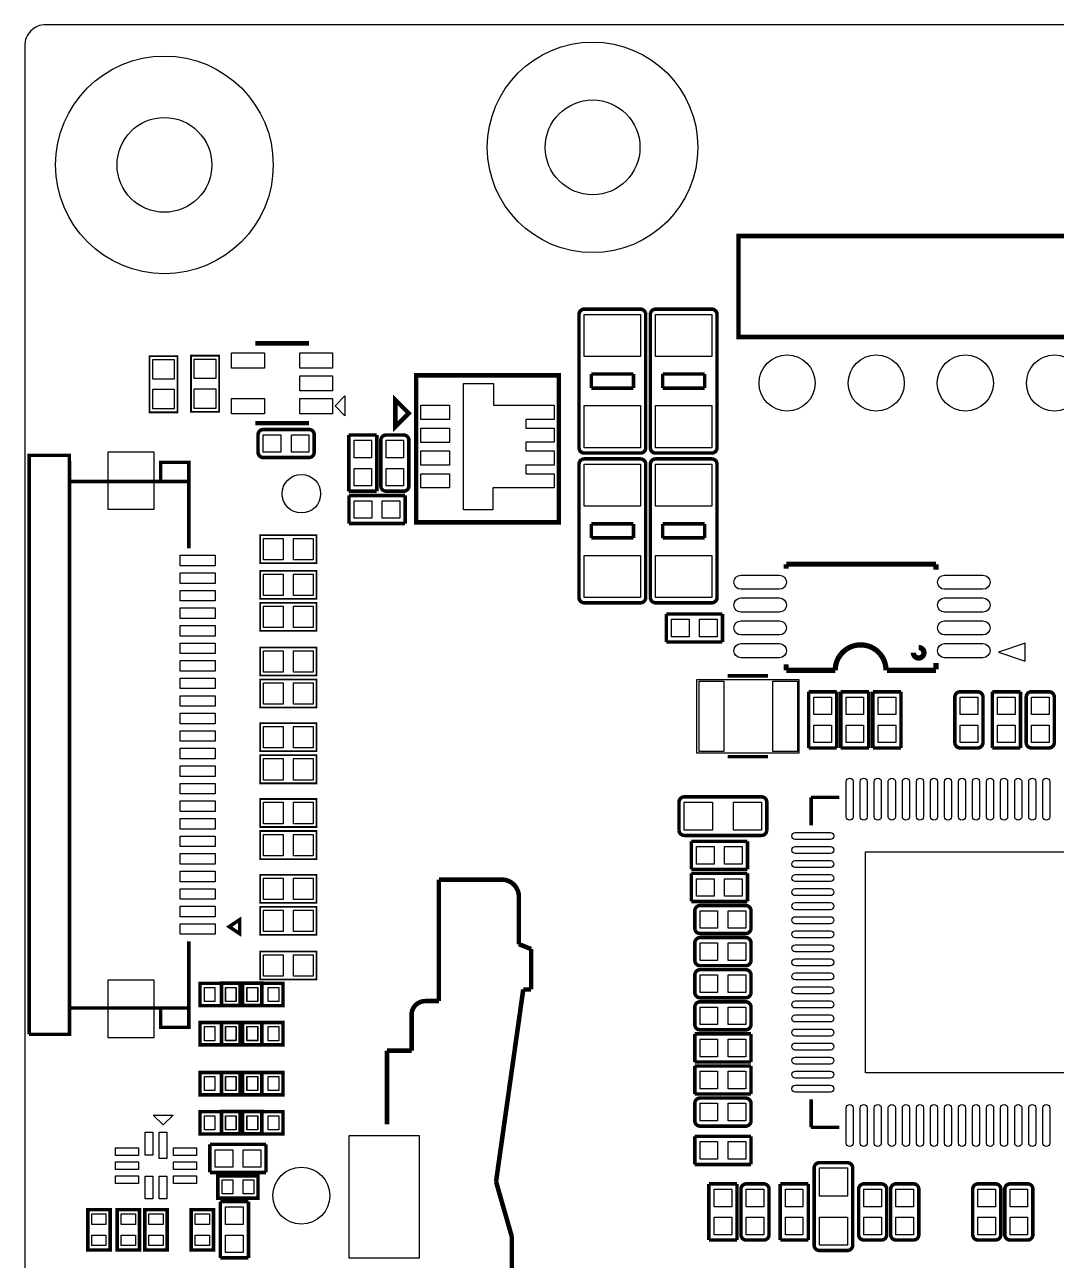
# Model space of a CAD drawing. Extents: x 0 to 100, y -83 to 0.
# Drawn here: x 0.02 to 29.41, y -35.21 to -0.01 of the extents above; entities that cross this region are included whole.
import ezdxf

# ---------------------------------------------------------------- set-up
doc = ezdxf.new("R2010")
doc.units = 0
doc.header["$MEASUREMENT"] = 0
doc.layers.get('0').update_dxf_attribs({"linetype": 'CONTINUOUS'})
for name, color, linetype in [('BG_OUTLINE', 5, 'CONTINUOUS'), ('PG_SILK-TOP', 253, 'CONTINUOUS'), ('PG_SILKSCREEN_TOP', 253, 'CONTINUOUS'), ('PIN_TOP', 92, 'CONTINUOUS')]:
    doc.layers.add(name, color=color, linetype=linetype)

msp = doc.modelspace()

# ---------------------------------------------------------------- linework, layer by layer
at = {"linetype": 'Continuous'}
for centre in [(16.20012, -3.50012), (3.999992, -3.999992)]:
    msp.add_circle(centre, 1.35, dxfattribs=at)
at = {"layer": 'BG_OUTLINE'}
msp.add_lwpolyline([(99.418648, -0.005842), (0.61849, -0.005842, 0.414214), (0.018542, -0.60579), (0.018542, -78.405736, 0.414214), (0.61849, -79.005684), (99.418648, -79.005684, 0.414214), (100.018596, -78.405736), (100.018596, -0.60579, 0.414214)], format="xyb", close=True, dxfattribs=at)
at = {"layer": 'PG_SILK-TOP'}
for points, const_width in [([(51.067462, -8.90524), (20.357338, -8.90524), (20.357338, -6.025388), (51.067462, -6.025388), (51.067462, -8.90524)], 0.130048), ([(6.589522, -9.085326), (8.117586, -9.085326)], 0.127), ([(4.374896, -11.049254), (3.574796, -11.049254), (3.574796, -9.449054), (4.374896, -9.449054), (4.374896, -11.049254)], 0.0508), ([(4.756658, -9.435592), (5.556758, -9.435592), (5.556758, -11.035792), (4.756658, -11.035792), (4.756658, -9.435592)], 0.0508), ([(11.176, -9.9949), (15.24, -9.9949), (15.24, -14.1859), (11.176, -14.1859), (11.176, -9.9949), (11.2014, -9.9949)], 0.127), ([(16.164052, -9.960102), (17.363948, -9.960102)], 0.100076), ([(16.164052, -10.359898), (16.164052, -9.960102)], 0.100076), ([(17.363948, -9.960102), (17.363948, -10.359898)], 0.100076), ([(18.196052, -9.960102), (19.395948, -9.960102)], 0.100076), ([(18.196052, -10.359898), (18.196052, -9.960102)], 0.100076), ([(19.395948, -9.960102), (19.395948, -10.359898)], 0.100076), ([(17.363948, -10.359898), (16.164052, -10.359898)], 0.100076), ([(19.395948, -10.359898), (18.196052, -10.359898)], 0.100076), ([(8.117586, -11.361166), (6.589522, -11.361166)], 0.127), ([(6.6675, -12.187936), (6.6675, -11.688064)], 0.100076), ([(9.25195, -11.6967), (10.05205, -11.6967)], 0.100076), ([(9.25195, -13.2969), (9.25195, -11.6967)], 0.100076), ([(10.05205, -11.6967), (10.05205, -13.2969)], 0.100076), ([(10.316464, -11.6967), (10.816336, -11.6967)], 0.100076), ([(0.143764, -28.77312), (0.143764, -12.27328), (1.291844, -12.27328), (1.293876, -13.023088), (4.69392, -13.023088), (4.69392, -14.923262)], 0.100076), ([(17.5641, -12.210034), (15.9639, -12.210034)], 0.100076), ([(19.5961, -12.210034), (17.9959, -12.210034)], 0.100076), ([(4.69392, -13.023088), (4.69392, -12.473178), (3.89382, -12.473178), (3.89382, -13.023088)], 0.100076), ([(15.9639, -12.377166), (17.5641, -12.377166)], 0.100076), ([(17.9959, -12.377166), (19.5961, -12.377166)], 0.100076), ([(1.293876, -28.023312), (1.293876, -13.023088)], 0.100076), ([(10.05205, -13.2969), (9.25195, -13.2969)], 0.100076), ([(9.2583, -13.41755), (10.8585, -13.41755)], 0.100076), ([(9.2583, -14.21765), (9.2583, -13.41755)], 0.100076), ([(10.8585, -13.41755), (10.8585, -14.21765)], 0.100076), ([(10.8585, -14.21765), (9.2583, -14.21765)], 0.100076), ([(16.164052, -14.227302), (17.363948, -14.227302)], 0.100076), ([(16.164052, -14.627098), (16.164052, -14.227302)], 0.100076), ([(17.363948, -14.227302), (17.363948, -14.627098)], 0.100076), ([(18.196052, -14.227302), (19.395948, -14.227302)], 0.100076), ([(18.196052, -14.627098), (18.196052, -14.227302)], 0.100076), ([(19.395948, -14.227302), (19.395948, -14.627098)], 0.100076), ([(6.730746, -15.347696), (6.730746, -14.547596), (8.330946, -14.547596), (8.330946, -15.347696), (6.730746, -15.347696)], 0.0508), ([(17.363948, -14.627098), (16.164052, -14.627098)], 0.100076), ([(19.395948, -14.627098), (18.196052, -14.627098)], 0.100076), ([(21.717, -15.50416), (21.717, -15.37716)], 0.14986), ([(25.9842, -15.37716), (21.717, -15.37716)], 0.14986), ([(25.9842, -15.53464), (25.9842, -15.37716)], 0.14986), ([(6.730746, -16.363696), (6.730746, -15.563596), (8.330946, -15.563596), (8.330946, -16.363696), (6.730746, -16.363696)], 0.0508), ([(6.730746, -17.278096), (6.730746, -16.477996), (8.330946, -16.477996), (8.330946, -17.278096), (6.730746, -17.278096)], 0.0508), ([(18.3007, -17.59585), (18.3007, -16.79575)], 0.100076), ([(18.3007, -16.79575), (19.9009, -16.79575)], 0.100076), ([(19.9009, -16.79575), (19.9009, -17.59585)], 0.100076), ([(19.9009, -17.59585), (18.3007, -17.59585)], 0.100076), ([(6.730746, -18.548096), (6.730746, -17.747996), (8.330946, -17.747996), (8.330946, -18.548096), (6.730746, -18.548096)], 0.0508), ([(21.717, -18.39976), (21.717, -18.22704)], 0.14986), ([(25.9842, -18.37436), (25.9842, -18.19656)], 0.14986), ([(6.730746, -19.462496), (6.730746, -18.662396), (8.330946, -18.662396), (8.330946, -19.462496), (6.730746, -19.462496)], 0.0508), ([(20.053046, -18.560288), (21.19376, -18.560288)], 0.100076), ([(23.114, -18.39976), (21.717, -18.39976)], 0.14986), ([(25.9842, -18.39976), (24.5872, -18.39976)], 0.14986), ([(22.35835, -19.0119), (23.15845, -19.0119)], 0.100076), ([(22.35835, -20.6121), (22.35835, -19.0119)], 0.100076), ([(23.15845, -19.0119), (23.15845, -20.6121)], 0.100076), ([(23.27275, -19.0119), (24.07285, -19.0119)], 0.100076), ([(23.27275, -20.6121), (23.27275, -19.0119)], 0.100076), ([(24.07285, -19.0119), (24.07285, -20.6121)], 0.100076), ([(24.18715, -19.0119), (24.98725, -19.0119)], 0.100076), ([(24.18715, -20.6121), (24.18715, -19.0119)], 0.100076), ([(24.98725, -19.0119), (24.98725, -20.6121)], 0.100076), ([(27.59075, -19.0119), (28.39085, -19.0119)], 0.100076), ([(27.59075, -20.6121), (27.59075, -19.0119)], 0.100076), ([(28.39085, -19.0119), (28.39085, -20.6121)], 0.100076), ([(28.706064, -19.0119), (29.205936, -19.0119)], 0.100076), ([(6.730746, -20.707096), (6.730746, -19.906996), (8.330946, -19.906996), (8.330946, -20.707096), (6.730746, -20.707096)], 0.0508), ([(23.15845, -20.6121), (22.35835, -20.6121)], 0.100076), ([(24.07285, -20.6121), (23.27275, -20.6121)], 0.100076), ([(24.98725, -20.6121), (24.18715, -20.6121)], 0.100076), ([(27.173936, -20.6121), (26.674064, -20.6121)], 0.100076), ([(28.39085, -20.6121), (27.59075, -20.6121)], 0.100076), ([(6.730746, -21.621496), (6.730746, -20.821396), (8.330946, -20.821396), (8.330946, -21.621496), (6.730746, -21.621496)], 0.0508), ([(20.053046, -20.860512), (21.19376, -20.860512)], 0.100076), ([(6.730746, -22.866096), (6.730746, -22.065996), (8.330946, -22.065996), (8.330946, -22.866096), (6.730746, -22.866096)], 0.0508), ([(18.663666, -22.15515), (18.663666, -22.95525)], 0.100076), ([(6.730746, -23.780496), (6.730746, -22.980396), (8.330946, -22.980396), (8.330946, -23.780496), (6.730746, -23.780496)], 0.0508), ([(19.0119, -23.27275), (20.6121, -23.27275)], 0.100076), ([(19.0119, -24.07285), (19.0119, -23.27275)], 0.100076), ([(20.6121, -23.27275), (20.6121, -24.07285)], 0.100076), ([(6.730746, -25.025096), (6.730746, -24.224996), (8.330946, -24.224996), (8.330946, -25.025096), (6.730746, -25.025096)], 0.0508), ([(20.6121, -24.07285), (19.0119, -24.07285)], 0.100076), ([(19.0119, -24.18715), (20.6121, -24.18715)], 0.100076), ([(19.0119, -24.98725), (19.0119, -24.18715)], 0.100076), ([(20.6121, -24.18715), (20.6121, -24.98725)], 0.100076), ([(11.81989, -24.362664), (11.81989, -27.8257)], 0.130048), ([(13.609828, -24.362664), (11.81989, -24.362664)], 0.130048), ([(14.099794, -26.203656), (14.099794, -24.85263)], 0.130048), ([(20.6121, -24.98725), (19.0119, -24.98725)], 0.100076), ([(6.730746, -25.939496), (6.730746, -25.139396), (8.330946, -25.139396), (8.330946, -25.939496), (6.730746, -25.939496)], 0.0508), ([(20.7137, -25.251664), (20.7137, -25.751536)], 0.100076), ([(4.69392, -26.123138), (4.69392, -28.023312), (1.293876, -28.023312), (1.296924, -28.77312), (0.143764, -28.77312)], 0.100076), ([(6.730746, -27.209496), (6.730746, -26.409396), (8.330946, -26.409396), (8.330946, -27.209496), (6.730746, -27.209496)], 0.0508), ([(14.449806, -26.34361), (14.099794, -26.203656)], 0.130048), ([(14.449806, -27.493722), (14.449806, -26.34361)], 0.130048), ([(20.7137, -26.166064), (20.7137, -26.665936)], 0.100076), ([(20.7137, -27.080464), (20.7137, -27.580336)], 0.100076), ([(5.011928, -27.95524), (6.158992, -27.95524), (6.158992, -27.318208), (5.011928, -27.318208), (5.011928, -27.95524)], 0.100076), ([(6.773672, -27.31516), (5.626608, -27.31516), (5.626608, -27.952192), (6.773672, -27.952192), (6.773672, -27.31516)], 0.100076), ([(6.231128, -27.95524), (7.378192, -27.95524), (7.378192, -27.318208), (6.231128, -27.318208), (6.231128, -27.95524)], 0.100076), ([(13.448792, -32.970724), (14.224762, -27.493722)], 0.130048), ([(14.224762, -27.493722), (14.449806, -27.493722)], 0.130048), ([(11.81989, -27.8257), (11.431778, -27.8257)], 0.130048), ([(4.69392, -28.023312), (4.69392, -28.573222), (3.89382, -28.573222), (3.89382, -28.023312)], 0.100076), ([(11.041888, -28.21559), (11.041888, -29.240734)], 0.130048), ([(20.7137, -27.994864), (20.7137, -28.494736)], 0.100076), ([(5.011928, -29.07284), (6.158992, -29.07284), (6.158992, -28.435808), (5.011928, -28.435808), (5.011928, -29.07284)], 0.100076), ([(6.773672, -28.43276), (5.626608, -28.43276), (5.626608, -29.069792), (6.773672, -29.069792), (6.773672, -28.43276)], 0.100076), ([(6.231128, -29.07284), (7.378192, -29.07284), (7.378192, -28.435808), (6.231128, -28.435808), (6.231128, -29.07284)], 0.100076), ([(19.1135, -28.75915), (20.7137, -28.75915)], 0.100076), ([(19.1135, -29.55925), (19.1135, -28.75915)], 0.100076), ([(20.7137, -28.75915), (20.7137, -29.55925)], 0.100076), ([(10.34288, -29.240734), (10.34288, -31.332678)], 0.130048), ([(11.041888, -29.240734), (10.34288, -29.240734)], 0.130048), ([(20.7137, -29.55925), (19.1135, -29.55925)], 0.100076), ([(5.011928, -30.49524), (6.158992, -30.49524), (6.158992, -29.858208), (5.011928, -29.858208), (5.011928, -30.49524)], 0.100076), ([(6.773672, -29.85516), (5.626608, -29.85516), (5.626608, -30.492192), (6.773672, -30.492192), (6.773672, -29.85516)], 0.100076), ([(6.231128, -30.49524), (7.378192, -30.49524), (7.378192, -29.858208), (6.231128, -29.858208), (6.231128, -30.49524)], 0.100076), ([(19.1135, -29.67355), (20.7137, -29.67355)], 0.100076), ([(19.1135, -30.47365), (19.1135, -29.67355)], 0.100076), ([(20.7137, -29.67355), (20.7137, -30.47365)], 0.100076), ([(20.7137, -30.47365), (19.1135, -30.47365)], 0.100076), ([(5.011928, -31.61284), (6.158992, -31.61284), (6.158992, -30.975808), (5.011928, -30.975808), (5.011928, -31.61284)], 0.100076), ([(6.773672, -30.97276), (5.626608, -30.97276), (5.626608, -31.609792), (6.773672, -31.609792), (6.773672, -30.97276)], 0.100076), ([(6.231128, -31.61284), (7.378192, -31.61284), (7.378192, -30.975808), (6.231128, -30.975808), (6.231128, -31.61284)], 0.100076), ([(19.1135, -31.237936), (19.1135, -30.738064)], 0.100076), ([(19.1135, -31.68015), (20.7137, -31.68015)], 0.100076), ([(19.1135, -32.48025), (19.1135, -31.68015)], 0.100076), ([(20.7137, -31.68015), (20.7137, -32.48025)], 0.100076), ([(5.2959, -32.70885), (5.2959, -31.90875)], 0.100076), ([(5.2959, -31.90875), (6.8961, -31.90875)], 0.100076), ([(6.8961, -31.90875), (6.8961, -32.70885)], 0.100076), ([(6.8961, -32.70885), (5.2959, -32.70885)], 0.100076), ([(20.7137, -32.48025), (19.1135, -32.48025)], 0.100076), ([(5.519928, -33.44164), (6.666992, -33.44164), (6.666992, -32.804608), (5.519928, -32.804608), (5.519928, -33.44164)], 0.100076), ([(13.899896, -34.541714), (13.448792, -32.970724)], 0.130048), ([(19.51355, -33.0327), (20.31365, -33.0327)], 0.100076), ([(19.51355, -34.6329), (19.51355, -33.0327)], 0.100076), ([(20.31365, -33.0327), (20.31365, -34.6329)], 0.100076), ([(20.578064, -33.0327), (21.077936, -33.0327)], 0.100076), ([(21.54555, -33.0327), (22.34565, -33.0327)], 0.100076), ([(21.54555, -34.6329), (21.54555, -33.0327)], 0.100076), ([(22.34565, -33.0327), (22.34565, -34.6329)], 0.100076), ([(23.930864, -33.0327), (24.430736, -33.0327)], 0.100076), ([(24.845264, -33.0327), (25.345136, -33.0327)], 0.100076), ([(27.182064, -33.0327), (27.681936, -33.0327)], 0.100076), ([(28.096464, -33.0327), (28.596336, -33.0327)], 0.100076), ([(2.45364, -34.916872), (2.45364, -33.769808), (1.816608, -33.769808), (1.816608, -34.916872), (2.45364, -34.916872)], 0.100076), ([(3.29184, -34.916872), (3.29184, -33.769808), (2.654808, -33.769808), (2.654808, -34.916872), (3.29184, -34.916872)], 0.100076), ([(4.07924, -34.916872), (4.07924, -33.769808), (3.442208, -33.769808), (3.442208, -34.916872), (4.07924, -34.916872)], 0.100076), ([(5.40004, -34.916872), (5.40004, -33.769808), (4.763008, -33.769808), (4.763008, -34.916872), (5.40004, -34.916872)], 0.100076), ([(5.59435, -33.5407), (6.39445, -33.5407)], 0.100076), ([(5.59435, -35.1409), (5.59435, -33.5407)], 0.100076), ([(6.39445, -33.5407), (6.39445, -35.1409)], 0.100076), ([(13.899896, -39.262558), (13.899896, -34.541714)], 0.130048), ([(20.31365, -34.6329), (19.51355, -34.6329)], 0.100076), ([(22.34565, -34.6329), (21.54555, -34.6329)], 0.100076), ([(6.39445, -35.1409), (5.59435, -35.1409)], 0.100076), ([(22.66315, -34.930334), (23.46325, -34.930334)], 0.100076)]:
    msp.add_lwpolyline(points, dxfattribs=dict(at, const_width=const_width))
for points, const_width in [([(15.81404, -12.05992), (15.81404, -8.26008, -0.414171), (15.9639, -8.109966)], 0.100076), ([(15.9639, -8.109966), (17.5641, -8.109966, -0.414171), (17.71396, -8.26008)], 0.100076), ([(17.84604, -12.05992), (17.84604, -8.26008, -0.414171), (17.9959, -8.109966)], 0.100076), ([(17.9959, -8.109966), (19.5961, -8.109966, -0.414171), (19.74596, -8.26008)], 0.100076), ([(17.71396, -8.26008), (17.71396, -12.05992, -0.414171), (17.5641, -12.210034)], 0.100076), ([(19.74596, -8.26008), (19.74596, -12.05992, -0.414171), (19.5961, -12.210034)], 0.100076), ([(6.6675, -11.688064, -0.414514), (6.817614, -11.53795)], 0.100076), ([(6.817614, -11.53795), (8.117586, -11.53795, -0.414441), (8.2677, -11.688064)], 0.100076), ([(8.2677, -11.688064), (8.2677, -12.187936, -0.414413), (8.117586, -12.33805)], 0.100076), ([(10.16635, -13.146786), (10.16635, -11.846814, -0.414463), (10.316464, -11.6967)], 0.100076), ([(10.816336, -11.6967, -0.414463), (10.96645, -11.846814)], 0.100076), ([(10.96645, -11.846814), (10.96645, -13.146786, -0.414463), (10.816336, -13.2969)], 0.100076), ([(8.117586, -12.33805), (6.817614, -12.33805, -0.414486), (6.6675, -12.187936)], 0.100076), ([(15.9639, -12.210034, -0.414171), (15.81404, -12.05992)], 0.100076), ([(17.9959, -12.210034, -0.414171), (17.84604, -12.05992)], 0.100076), ([(15.81404, -16.32712), (15.81404, -12.52728, -0.414171), (15.9639, -12.377166)], 0.100076), ([(17.5641, -12.377166, -0.414171), (17.71396, -12.52728)], 0.100076), ([(17.71396, -12.52728), (17.71396, -16.32712, -0.414171), (17.5641, -16.477234)], 0.100076), ([(17.84604, -16.32712), (17.84604, -12.52728, -0.414119), (17.9959, -12.377166)], 0.100076), ([(19.5961, -12.377166, -0.414218), (19.74596, -12.52728)], 0.100076), ([(19.74596, -12.52728), (19.74596, -16.32712, -0.414223), (19.5961, -16.477234)], 0.100076), ([(10.816336, -13.2969), (10.316464, -13.2969, -0.414463), (10.16635, -13.146786)], 0.100076), ([(17.5641, -16.477234), (15.9639, -16.477234, -0.414171), (15.81404, -16.32712)], 0.100076), ([(19.5961, -16.477234), (17.9959, -16.477234, -0.414124), (17.84604, -16.32712)], 0.100076), ([(24.5618, -18.39976, 1), (23.114, -18.39976)], 0.14986), ([(26.52395, -20.461986), (26.52395, -19.162014, -0.414463), (26.674064, -19.0119)], 0.100076), ([(26.674064, -19.0119), (27.173936, -19.0119, -0.414463), (27.32405, -19.162014)], 0.100076), ([(28.55595, -20.461986), (28.55595, -19.162014, -0.414463), (28.706064, -19.0119)], 0.100076), ([(29.205936, -19.0119, -0.414463), (29.35605, -19.162014)], 0.100076), ([(27.32405, -19.162014), (27.32405, -20.461986, -0.414463), (27.173936, -20.6121)], 0.100076), ([(29.35605, -19.162014), (29.35605, -20.461986, -0.414463), (29.205936, -20.6121)], 0.100076), ([(26.674064, -20.6121, -0.414463), (26.52395, -20.461986)], 0.100076), ([(29.205936, -20.6121), (28.706064, -20.6121, -0.414463), (28.55595, -20.461986)], 0.100076), ([(21.013674, -22.00529), (18.813526, -22.00529, 0.41387), (18.663666, -22.15515)], 0.100076), ([(21.163534, -22.95525), (21.163534, -22.15515, 0.41387), (21.013674, -22.00529)], 0.100076), ([(18.663666, -22.95525, 0.41387), (18.813526, -23.10511)], 0.100076), ([(18.813526, -23.10511), (21.013674, -23.10511, 0.41387), (21.163534, -22.95525)], 0.100076), ([(14.099794, -24.85263, 0.414174), (13.609828, -24.362664)], 0.130048), ([(19.1135, -25.751536), (19.1135, -25.251664, -0.414463), (19.263614, -25.10155)], 0.100076), ([(19.263614, -25.10155), (20.563586, -25.10155, -0.414463), (20.7137, -25.251664)], 0.100076), ([(20.563586, -25.90165), (19.263614, -25.90165, -0.414463), (19.1135, -25.751536)], 0.100076), ([(19.1135, -26.665936), (19.1135, -26.166064, -0.414463), (19.263614, -26.01595)], 0.100076), ([(19.263614, -26.01595), (20.563586, -26.01595, -0.414463), (20.7137, -26.166064)], 0.100076), ([(20.7137, -25.751536, -0.414463), (20.563586, -25.90165)], 0.100076), ([(20.563586, -26.81605), (19.263614, -26.81605, -0.414463), (19.1135, -26.665936)], 0.100076), ([(20.7137, -26.665936, -0.414463), (20.563586, -26.81605)], 0.100076), ([(19.1135, -27.580336), (19.1135, -27.080464, -0.414463), (19.263614, -26.93035)], 0.100076), ([(19.263614, -26.93035), (20.563586, -26.93035, -0.414463), (20.7137, -27.080464)], 0.100076), ([(11.431778, -27.8257, 0.414098), (11.041888, -28.21559)], 0.130048), ([(20.563586, -27.73045), (19.263614, -27.73045, -0.414463), (19.1135, -27.580336)], 0.100076), ([(19.1135, -28.494736), (19.1135, -27.994864, -0.414463), (19.263614, -27.84475)], 0.100076), ([(19.263614, -27.84475), (20.563586, -27.84475, -0.414463), (20.7137, -27.994864)], 0.100076), ([(20.7137, -27.580336, -0.414463), (20.563586, -27.73045)], 0.100076), ([(20.563586, -28.64485), (19.263614, -28.64485, -0.414463), (19.1135, -28.494736)], 0.100076), ([(20.7137, -28.494736, -0.414463), (20.563586, -28.64485)], 0.100076), ([(19.1135, -30.738064, -0.414463), (19.263614, -30.58795)], 0.100076), ([(19.263614, -30.58795), (20.563586, -30.58795, -0.414463), (20.7137, -30.738064)], 0.100076), ([(20.7137, -30.738064), (20.7137, -31.237936, -0.414463), (20.563586, -31.38805)], 0.100076), ([(20.563586, -31.38805), (19.263614, -31.38805, -0.414463), (19.1135, -31.237936)], 0.100076), ([(23.46325, -32.430466), (22.66315, -32.430466, 0.41387), (22.51329, -32.580326)], 0.100076), ([(23.61311, -34.780474), (23.61311, -32.580326, 0.41387), (23.46325, -32.430466)], 0.100076), ([(22.51329, -32.580326), (22.51329, -34.780474, 0.41387), (22.66315, -34.930334)], 0.100076), ([(20.42795, -34.482786), (20.42795, -33.182814, -0.414463), (20.578064, -33.0327)], 0.100076), ([(21.077936, -33.0327, -0.414463), (21.22805, -33.182814)], 0.100076), ([(23.78075, -34.482786), (23.78075, -33.182814, -0.414463), (23.930864, -33.0327)], 0.100076), ([(24.430736, -33.0327, -0.414463), (24.58085, -33.182814)], 0.100076), ([(24.69515, -34.482786), (24.69515, -33.182814, -0.414463), (24.845264, -33.0327)], 0.100076), ([(25.345136, -33.0327, -0.414463), (25.49525, -33.182814)], 0.100076), ([(27.03195, -34.482786), (27.03195, -33.182814, -0.414463), (27.182064, -33.0327)], 0.100076), ([(27.681936, -33.0327, -0.414463), (27.83205, -33.182814)], 0.100076), ([(27.94635, -34.482786), (27.94635, -33.182814, -0.414463), (28.096464, -33.0327)], 0.100076), ([(28.596336, -33.0327, -0.414463), (28.74645, -33.182814)], 0.100076), ([(21.22805, -33.182814), (21.22805, -34.482786, -0.414463), (21.077936, -34.6329)], 0.100076), ([(24.58085, -33.182814), (24.58085, -34.482786, -0.414463), (24.430736, -34.6329)], 0.100076), ([(25.49525, -33.182814), (25.49525, -34.482786, -0.414463), (25.345136, -34.6329)], 0.100076), ([(27.83205, -33.182814), (27.83205, -34.482786, -0.414463), (27.681936, -34.6329)], 0.100076), ([(28.74645, -33.182814), (28.74645, -34.482786, -0.414463), (28.596336, -34.6329)], 0.100076), ([(21.077936, -34.6329), (20.578064, -34.6329, -0.414463), (20.42795, -34.482786)], 0.100076), ([(24.430736, -34.6329), (23.930864, -34.6329, -0.414463), (23.78075, -34.482786)], 0.100076), ([(25.345136, -34.6329), (24.845264, -34.6329, -0.414463), (24.69515, -34.482786)], 0.100076), ([(27.681936, -34.6329), (27.182064, -34.6329, -0.414463), (27.03195, -34.482786)], 0.100076), ([(28.596336, -34.6329), (28.096464, -34.6329, -0.414463), (27.94635, -34.482786)], 0.100076), ([(23.46325, -34.930334, 0.41387), (23.61311, -34.780474)], 0.100076)]:
    msp.add_lwpolyline(points, format="xyb", dxfattribs=dict(at, const_width=const_width))
msp.add_lwpolyline([(19.1643, -20.7518), (22.0853, -20.7518), (22.0853, -18.669), (19.1643, -18.669)], close=True, dxfattribs=at)
at = {"layer": 'PG_SILKSCREEN_TOP'}
for points, const_width in [([(10.9601, -11.0744), (10.5791, -10.6934), (10.5791, -11.4554), (10.9601, -11.0744)], 0.127), ([(22.427184, -22.020784), (23.227284, -22.020784)], 0.100076), ([(22.427184, -22.820884), (22.427184, -22.020784)], 0.100076), ([(6.144514, -25.504902), (5.84454, -25.7048), (6.144514, -25.904952), (6.144514, -25.504902)], 0.100076), ([(22.427184, -31.420816), (22.427184, -30.620716)], 0.100076), ([(23.227284, -31.420816), (22.427184, -31.420816)], 0.100076)]:
    msp.add_lwpolyline(points, dxfattribs=dict(at, const_width=const_width))
for points in [[(9.144508, -11.146282), (8.861552, -10.863326), (9.144508, -10.58037)], [(27.7622, -17.8816), (28.5242, -18.1356), (28.5242, -17.6276)], [(4.245102, -31.072074), (3.962146, -31.35503), (3.67919, -31.072074)]]:
    msp.add_lwpolyline(points, close=True, dxfattribs=at)
at = {"layer": 'PG_SILKSCREEN_TOP', "const_width": 0.14986}
msp.add_lwpolyline([(25.34158, -17.90192, 2.40137), (25.49144, -17.750536, 0.41147)], format="xyb", dxfattribs=at)
at = {"layer": 'PIN_TOP'}
for points in [[(17.563973, -9.459976), (15.964027, -9.459976), (15.964027, -8.26008), (17.563973, -8.26008)], [(19.595973, -9.459976), (17.996027, -9.459976), (17.996027, -8.26008), (19.595973, -8.26008)], [(6.853555, -9.788271), (5.913501, -9.788271), (5.913501, -9.358249), (6.853555, -9.358249)], [(8.793607, -9.788271), (7.853553, -9.788271), (7.853553, -9.358249), (8.793607, -9.358249)], [(4.279646, -10.103612), (3.670046, -10.103612), (3.670046, -9.544812), (4.279646, -9.544812)], [(4.851908, -9.53135), (5.461508, -9.53135), (5.461508, -10.09015), (4.851908, -10.09015)], [(8.793607, -10.438257), (7.853553, -10.438257), (7.853553, -10.008235), (8.793607, -10.008235)], [(4.279646, -10.953496), (3.670046, -10.953496), (3.670046, -10.394696), (4.279646, -10.394696)], [(4.851908, -10.381234), (5.461508, -10.381234), (5.461508, -10.940034), (4.851908, -10.940034)], [(12.51839, -13.826998), (12.51839, -10.226294), (13.378434, -10.226294), (13.378434, -10.848594), (15.108174, -10.848594), (15.108174, -11.254994), (14.295374, -11.254994), (14.295374, -11.498326), (15.108174, -11.498326), (15.108174, -11.904726), (14.295374, -11.904726), (14.295374, -12.148566), (15.108174, -12.148566), (15.108174, -12.554966), (14.295374, -12.554966), (14.295374, -12.798298), (15.108174, -12.798298), (15.108174, -13.204698), (13.353034, -13.204698), (13.353034, -13.826998)], [(6.853555, -11.088243), (5.913501, -11.088243), (5.913501, -10.658221), (6.853555, -10.658221)], [(8.793607, -11.088243), (7.853553, -11.088243), (7.853553, -10.658221), (8.793607, -10.658221)], [(11.307826, -11.254994), (11.307826, -10.848594), (12.120626, -10.848594), (12.120626, -11.254994)], [(17.563973, -12.05992), (15.964027, -12.05992), (15.964027, -10.860024), (17.563973, -10.860024)], [(19.595973, -12.05992), (17.996027, -12.05992), (17.996027, -10.860024), (19.595973, -10.860024)], [(11.307826, -11.90498), (11.307826, -11.49858), (12.120626, -11.49858), (12.120626, -11.90498)], [(6.817614, -12.187936), (6.817614, -11.688064), (7.317486, -11.688064), (7.317486, -12.187936)], [(7.617714, -12.187936), (7.617714, -11.688064), (8.117586, -11.688064), (8.117586, -12.187936)], [(9.402064, -11.846814), (9.901936, -11.846814), (9.901936, -12.346686), (9.402064, -12.346686)], [(10.316464, -11.846814), (10.816336, -11.846814), (10.816336, -12.346686), (10.316464, -12.346686)], [(2.39395, -13.823188), (2.39395, -12.173204), (3.693922, -12.173204), (3.693922, -13.823188)], [(11.307826, -12.554966), (11.307826, -12.148566), (12.120626, -12.148566), (12.120626, -12.554966)], [(9.402064, -12.646914), (9.901936, -12.646914), (9.901936, -13.146786), (9.402064, -13.146786)], [(10.316464, -12.646914), (10.816336, -12.646914), (10.816336, -13.146786), (10.316464, -13.146786)], [(15.964027, -12.52728), (17.563973, -12.52728), (17.563973, -13.727176), (15.964027, -13.727176)], [(17.996027, -12.52728), (19.595973, -12.52728), (19.595973, -13.727176), (17.996027, -13.727176)], [(11.307826, -13.204952), (11.307826, -12.798552), (12.120626, -12.798552), (12.120626, -13.204952)], [(9.908286, -13.567664), (9.908286, -14.067536), (9.408414, -14.067536), (9.408414, -13.567664)], [(10.708386, -13.567664), (10.708386, -14.067536), (10.208514, -14.067536), (10.208514, -13.567664)], [(6.826504, -15.252446), (6.826504, -14.642846), (7.385304, -14.642846), (7.385304, -15.252446)], [(7.676388, -15.252446), (7.676388, -14.642846), (8.235188, -14.642846), (8.235188, -15.252446)], [(5.443855, -15.423261), (4.443857, -15.423261), (4.443857, -15.123287), (5.443855, -15.123287)], [(15.964027, -15.127224), (17.563973, -15.127224), (17.563973, -16.32712), (15.964027, -16.32712)], [(17.996027, -15.127224), (19.595973, -15.127224), (19.595973, -16.32712), (17.996027, -16.32712)], [(5.443855, -15.923133), (4.443857, -15.923133), (4.443857, -15.623159), (5.443855, -15.623159)], [(6.826504, -16.268446), (6.826504, -15.658846), (7.385304, -15.658846), (7.385304, -16.268446)], [(7.676388, -16.268446), (7.676388, -15.658846), (8.235188, -15.658846), (8.235188, -16.268446)], [(5.443855, -16.423259), (4.443857, -16.423259), (4.443857, -16.123285), (5.443855, -16.123285)], [(5.443855, -16.923131), (4.443857, -16.923131), (4.443857, -16.623157), (5.443855, -16.623157)], [(6.826504, -17.182846), (6.826504, -16.573246), (7.385304, -16.573246), (7.385304, -17.182846)], [(7.676388, -17.182846), (7.676388, -16.573246), (8.235188, -16.573246), (8.235188, -17.182846)], [(5.443855, -17.423257), (4.443857, -17.423257), (4.443857, -17.123283), (5.443855, -17.123283)], [(18.450814, -17.445736), (18.450814, -16.945864), (18.950686, -16.945864), (18.950686, -17.445736)], [(19.250914, -17.445736), (19.250914, -16.945864), (19.750786, -16.945864), (19.750786, -17.445736)], [(5.443855, -17.923129), (4.443857, -17.923129), (4.443857, -17.623155), (5.443855, -17.623155)], [(6.826504, -18.452846), (6.826504, -17.843246), (7.385304, -17.843246), (7.385304, -18.452846)], [(7.676388, -18.452846), (7.676388, -17.843246), (8.235188, -17.843246), (8.235188, -18.452846)], [(5.443855, -18.423255), (4.443857, -18.423255), (4.443857, -18.123281), (5.443855, -18.123281)], [(5.443855, -18.923127), (4.443857, -18.923127), (4.443857, -18.623153), (5.443855, -18.623153)], [(6.826504, -19.367246), (6.826504, -18.757646), (7.385304, -18.757646), (7.385304, -19.367246)], [(7.676388, -19.367246), (7.676388, -18.757646), (8.235188, -18.757646), (8.235188, -19.367246)], [(19.237452, -20.710398), (19.237452, -18.710402), (19.937476, -18.710402), (19.937476, -20.710398)], [(21.337524, -20.710398), (21.337524, -18.710402), (22.037548, -18.710402), (22.037548, -20.710398)], [(5.443855, -19.423253), (4.443857, -19.423253), (4.443857, -19.123279), (5.443855, -19.123279)], [(23.008336, -19.661886), (22.508464, -19.661886), (22.508464, -19.162014), (23.008336, -19.162014)], [(23.922736, -19.661886), (23.422864, -19.661886), (23.422864, -19.162014), (23.922736, -19.162014)], [(24.837136, -19.661886), (24.337264, -19.661886), (24.337264, -19.162014), (24.837136, -19.162014)], [(27.173936, -19.661886), (26.674064, -19.661886), (26.674064, -19.162014), (27.173936, -19.162014)], [(28.240736, -19.661886), (27.740864, -19.661886), (27.740864, -19.162014), (28.240736, -19.162014)], [(28.706064, -19.162014), (29.205936, -19.162014), (29.205936, -19.661886), (28.706064, -19.661886)], [(5.443855, -19.923125), (4.443857, -19.923125), (4.443857, -19.623151), (5.443855, -19.623151)], [(6.826504, -20.611846), (6.826504, -20.002246), (7.385304, -20.002246), (7.385304, -20.611846)], [(7.676388, -20.611846), (7.676388, -20.002246), (8.235188, -20.002246), (8.235188, -20.611846)], [(23.008336, -20.461986), (22.508464, -20.461986), (22.508464, -19.962114), (23.008336, -19.962114)], [(23.922736, -20.461986), (23.422864, -20.461986), (23.422864, -19.962114), (23.922736, -19.962114)], [(24.837136, -20.461986), (24.337264, -20.461986), (24.337264, -19.962114), (24.837136, -19.962114)], [(27.173936, -20.461986), (26.674064, -20.461986), (26.674064, -19.962114), (27.173936, -19.962114)], [(28.240736, -20.461986), (27.740864, -20.461986), (27.740864, -19.962114), (28.240736, -19.962114)], [(28.706064, -19.962114), (29.205936, -19.962114), (29.205936, -20.461986), (28.706064, -20.461986)], [(5.443855, -20.423251), (4.443857, -20.423251), (4.443857, -20.123277), (5.443855, -20.123277)], [(5.443855, -20.923123), (4.443857, -20.923123), (4.443857, -20.623149), (5.443855, -20.623149)], [(6.826504, -21.526246), (6.826504, -20.916646), (7.385304, -20.916646), (7.385304, -21.526246)], [(7.676388, -21.526246), (7.676388, -20.916646), (8.235188, -20.916646), (8.235188, -21.526246)], [(5.443855, -21.423249), (4.443857, -21.423249), (4.443857, -21.123275), (5.443855, -21.123275)], [(5.443855, -21.923121), (4.443857, -21.923121), (4.443857, -21.623147), (5.443855, -21.623147)], [(5.443855, -22.423247), (4.443857, -22.423247), (4.443857, -22.123273), (5.443855, -22.123273)], [(6.826504, -22.770846), (6.826504, -22.161246), (7.385304, -22.161246), (7.385304, -22.770846)], [(7.676388, -22.770846), (7.676388, -22.161246), (8.235188, -22.161246), (8.235188, -22.770846)], [(19.613626, -22.15515), (19.613626, -22.95525), (18.813526, -22.95525), (18.813526, -22.15515)], [(21.013674, -22.15515), (21.013674, -22.95525), (20.213574, -22.95525), (20.213574, -22.15515)], [(5.443855, -22.923119), (4.443857, -22.923119), (4.443857, -22.623145), (5.443855, -22.623145)], [(5.443855, -23.423245), (4.443857, -23.423245), (4.443857, -23.123271), (5.443855, -23.123271)], [(6.826504, -23.685246), (6.826504, -23.075646), (7.385304, -23.075646), (7.385304, -23.685246)], [(7.676388, -23.685246), (7.676388, -23.075646), (8.235188, -23.075646), (8.235188, -23.685246)], [(19.661886, -23.422864), (19.661886, -23.922736), (19.162014, -23.922736), (19.162014, -23.422864)], [(20.461986, -23.422864), (20.461986, -23.922736), (19.962114, -23.922736), (19.962114, -23.422864)], [(30.277181, -23.570819), (30.277181, -29.870781), (23.977219, -29.870781), (23.977219, -23.570819)], [(5.443855, -23.923117), (4.443857, -23.923117), (4.443857, -23.623143), (5.443855, -23.623143)], [(5.443855, -24.423243), (4.443857, -24.423243), (4.443857, -24.123269), (5.443855, -24.123269)], [(5.443855, -24.923115), (4.443857, -24.923115), (4.443857, -24.623141), (5.443855, -24.623141)], [(6.826504, -24.929846), (6.826504, -24.320246), (7.385304, -24.320246), (7.385304, -24.929846)], [(7.676388, -24.929846), (7.676388, -24.320246), (8.235188, -24.320246), (8.235188, -24.929846)], [(19.661886, -24.337264), (19.661886, -24.837136), (19.162014, -24.837136), (19.162014, -24.337264)], [(20.461986, -24.337264), (20.461986, -24.837136), (19.962114, -24.837136), (19.962114, -24.337264)], [(5.443855, -25.423241), (4.443857, -25.423241), (4.443857, -25.123267), (5.443855, -25.123267)], [(6.826504, -25.844246), (6.826504, -25.234646), (7.385304, -25.234646), (7.385304, -25.844246)], [(7.676388, -25.844246), (7.676388, -25.234646), (8.235188, -25.234646), (8.235188, -25.844246)], [(19.763486, -25.251664), (19.763486, -25.751536), (19.263614, -25.751536), (19.263614, -25.251664)], [(20.563586, -25.251664), (20.563586, -25.751536), (20.063714, -25.751536), (20.063714, -25.251664)], [(5.443855, -25.923113), (4.443857, -25.923113), (4.443857, -25.623139), (5.443855, -25.623139)], [(19.763486, -26.166064), (19.763486, -26.665936), (19.263614, -26.665936), (19.263614, -26.166064)], [(20.563586, -26.166064), (20.563586, -26.665936), (20.063714, -26.665936), (20.063714, -26.166064)], [(6.826504, -27.114246), (6.826504, -26.504646), (7.385304, -26.504646), (7.385304, -27.114246)], [(7.676388, -27.114246), (7.676388, -26.504646), (8.235188, -26.504646), (8.235188, -27.114246)], [(19.763486, -27.080464), (19.763486, -27.580336), (19.263614, -27.580336), (19.263614, -27.080464)], [(20.563586, -27.080464), (20.563586, -27.580336), (20.063714, -27.580336), (20.063714, -27.080464)], [(2.39395, -28.873196), (2.39395, -27.223212), (3.693922, -27.223212), (3.693922, -28.873196)], [(5.137912, -27.835352), (5.137912, -27.435302), (5.437886, -27.435302), (5.437886, -27.835352)], [(5.73786, -27.835352), (5.73786, -27.435302), (6.037834, -27.435302), (6.037834, -27.835352)], [(6.047613, -27.435175), (6.047613, -27.835225), (5.747639, -27.835225), (5.747639, -27.435175)], [(6.647561, -27.435175), (6.647561, -27.835225), (6.347587, -27.835225), (6.347587, -27.435175)], [(6.357112, -27.835352), (6.357112, -27.435302), (6.657086, -27.435302), (6.657086, -27.835352)], [(6.95706, -27.835352), (6.95706, -27.435302), (7.257034, -27.435302), (7.257034, -27.835352)], [(19.763486, -27.994864), (19.763486, -28.494736), (19.263614, -28.494736), (19.263614, -27.994864)], [(20.563586, -27.994864), (20.563586, -28.494736), (20.063714, -28.494736), (20.063714, -27.994864)], [(5.137912, -28.952952), (5.137912, -28.552902), (5.437886, -28.552902), (5.437886, -28.952952)], [(5.73786, -28.952952), (5.73786, -28.552902), (6.037834, -28.552902), (6.037834, -28.952952)], [(6.047613, -28.552775), (6.047613, -28.952825), (5.747639, -28.952825), (5.747639, -28.552775)], [(6.647561, -28.552775), (6.647561, -28.952825), (6.347587, -28.952825), (6.347587, -28.552775)], [(6.357112, -28.952952), (6.357112, -28.552902), (6.657086, -28.552902), (6.657086, -28.952952)], [(6.95706, -28.952952), (6.95706, -28.552902), (7.257034, -28.552902), (7.257034, -28.952952)], [(19.763486, -28.909264), (19.763486, -29.409136), (19.263614, -29.409136), (19.263614, -28.909264)], [(20.563586, -28.909264), (20.563586, -29.409136), (20.063714, -29.409136), (20.063714, -28.909264)], [(19.763486, -29.823664), (19.763486, -30.323536), (19.263614, -30.323536), (19.263614, -29.823664)], [(20.563586, -29.823664), (20.563586, -30.323536), (20.063714, -30.323536), (20.063714, -29.823664)], [(5.137912, -30.375352), (5.137912, -29.975302), (5.437886, -29.975302), (5.437886, -30.375352)], [(5.73786, -30.375352), (5.73786, -29.975302), (6.037834, -29.975302), (6.037834, -30.375352)], [(6.047613, -29.975175), (6.047613, -30.375225), (5.747639, -30.375225), (5.747639, -29.975175)], [(6.647561, -29.975175), (6.647561, -30.375225), (6.347587, -30.375225), (6.347587, -29.975175)], [(6.357112, -30.375352), (6.357112, -29.975302), (6.657086, -29.975302), (6.657086, -30.375352)], [(6.95706, -30.375352), (6.95706, -29.975302), (7.257034, -29.975302), (7.257034, -30.375352)], [(19.263614, -31.237936), (19.263614, -30.738064), (19.763486, -30.738064), (19.763486, -31.237936)], [(20.063714, -31.237936), (20.063714, -30.738064), (20.563586, -30.738064), (20.563586, -31.237936)], [(5.137912, -31.492952), (5.137912, -31.092902), (5.437886, -31.092902), (5.437886, -31.492952)], [(5.73786, -31.492952), (5.73786, -31.092902), (6.037834, -31.092902), (6.037834, -31.492952)], [(6.047613, -31.092775), (6.047613, -31.492825), (5.747639, -31.492825), (5.747639, -31.092775)], [(6.647561, -31.092775), (6.647561, -31.492825), (6.347587, -31.492825), (6.347587, -31.092775)], [(6.357112, -31.492952), (6.357112, -31.092902), (6.657086, -31.092902), (6.657086, -31.492952)], [(6.95706, -31.492952), (6.95706, -31.092902), (7.257034, -31.092902), (7.257034, -31.492952)], [(3.669284, -31.561913), (3.669284, -32.211899), (3.44932, -32.211899), (3.44932, -31.561913)], [(4.06908, -31.561913), (4.06908, -32.311975), (3.849116, -32.311975), (3.849116, -31.561913)], [(11.25982, -31.652718), (11.25982, -35.152838), (9.259824, -35.152838), (9.259824, -31.652718)], [(2.609215, -32.001968), (3.259201, -32.001968), (3.259201, -32.221932), (2.609215, -32.221932)], [(4.909185, -32.221932), (4.259199, -32.221932), (4.259199, -32.001968), (4.909185, -32.001968)], [(19.763486, -31.830264), (19.763486, -32.330136), (19.263614, -32.330136), (19.263614, -31.830264)], [(20.563586, -31.830264), (20.563586, -32.330136), (20.063714, -32.330136), (20.063714, -31.830264)], [(5.446014, -32.558736), (5.446014, -32.058864), (5.945886, -32.058864), (5.945886, -32.558736)], [(6.246114, -32.558736), (6.246114, -32.058864), (6.745986, -32.058864), (6.745986, -32.558736)], [(2.609215, -32.402018), (3.259201, -32.402018), (3.259201, -32.621982), (2.609215, -32.621982)], [(4.909185, -32.621982), (4.259199, -32.621982), (4.259199, -32.402018), (4.909185, -32.402018)], [(22.66315, -32.580326), (23.46325, -32.580326), (23.46325, -33.380426), (22.66315, -33.380426)], [(2.609215, -32.802068), (3.259201, -32.802068), (3.259201, -33.022032), (2.609215, -33.022032)], [(3.44932, -33.462214), (3.44932, -32.812228), (3.669284, -32.812228), (3.669284, -33.462214)], [(3.849116, -33.462214), (3.849116, -32.812228), (4.06908, -32.812228), (4.06908, -33.462214)], [(4.909185, -33.022032), (4.259199, -33.022032), (4.259199, -32.802068), (4.909185, -32.802068)], [(5.645912, -33.321752), (5.645912, -32.921702), (5.945886, -32.921702), (5.945886, -33.321752)], [(6.24586, -33.321752), (6.24586, -32.921702), (6.545834, -32.921702), (6.545834, -33.321752)], [(20.163536, -33.682686), (19.663664, -33.682686), (19.663664, -33.182814), (20.163536, -33.182814)], [(20.578064, -33.182814), (21.077936, -33.182814), (21.077936, -33.682686), (20.578064, -33.682686)], [(21.695664, -33.182814), (22.195536, -33.182814), (22.195536, -33.682686), (21.695664, -33.682686)], [(23.930864, -33.182814), (24.430736, -33.182814), (24.430736, -33.682686), (23.930864, -33.682686)], [(24.845264, -33.182814), (25.345136, -33.182814), (25.345136, -33.682686), (24.845264, -33.682686)], [(27.182064, -33.182814), (27.681936, -33.182814), (27.681936, -33.682686), (27.182064, -33.682686)], [(28.096464, -33.182814), (28.596336, -33.182814), (28.596336, -33.682686), (28.096464, -33.682686)], [(5.744464, -33.690814), (6.244336, -33.690814), (6.244336, -34.190686), (5.744464, -34.190686)], [(2.333625, -34.190813), (1.933575, -34.190813), (1.933575, -33.890839), (2.333625, -33.890839)], [(3.171825, -34.190813), (2.771775, -34.190813), (2.771775, -33.890839), (3.171825, -33.890839)], [(3.959225, -34.190813), (3.559175, -34.190813), (3.559175, -33.890839), (3.959225, -33.890839)], [(5.280025, -34.190813), (4.879975, -34.190813), (4.879975, -33.890839), (5.280025, -33.890839)], [(20.163536, -34.482786), (19.663664, -34.482786), (19.663664, -33.982914), (20.163536, -33.982914)], [(20.578064, -33.982914), (21.077936, -33.982914), (21.077936, -34.482786), (20.578064, -34.482786)], [(21.695664, -33.982914), (22.195536, -33.982914), (22.195536, -34.482786), (21.695664, -34.482786)], [(22.66315, -33.980374), (23.46325, -33.980374), (23.46325, -34.780474), (22.66315, -34.780474)], [(23.930864, -33.982914), (24.430736, -33.982914), (24.430736, -34.482786), (23.930864, -34.482786)], [(24.845264, -33.982914), (25.345136, -33.982914), (25.345136, -34.482786), (24.845264, -34.482786)], [(27.182064, -33.982914), (27.681936, -33.982914), (27.681936, -34.482786), (27.182064, -34.482786)], [(28.096464, -33.982914), (28.596336, -33.982914), (28.596336, -34.482786), (28.096464, -34.482786)], [(2.333625, -34.790761), (1.933575, -34.790761), (1.933575, -34.490787), (2.333625, -34.490787)], [(3.171825, -34.790761), (2.771775, -34.790761), (2.771775, -34.490787), (3.171825, -34.490787)], [(3.959225, -34.790761), (3.559175, -34.790761), (3.559175, -34.490787), (3.959225, -34.490787)], [(5.280025, -34.790761), (4.879975, -34.790761), (4.879975, -34.490787), (5.280025, -34.490787)], [(5.744464, -34.490914), (6.244336, -34.490914), (6.244336, -34.990786), (5.744464, -34.990786)]]:
    msp.add_lwpolyline(points, close=True, dxfattribs=at)
for points in [[(21.52269, -16.0909), (20.42795, -16.0909, -1), (20.42795, -15.68958), (21.52269, -15.68958, -1)], [(27.32405, -16.0909), (26.22931, -16.0909, -1), (26.22931, -15.68958), (27.32405, -15.68958, -1)], [(21.52269, -16.74114), (20.42795, -16.74114, -1), (20.42795, -16.33982), (21.52269, -16.33982, -1)], [(27.32405, -16.74114), (26.22931, -16.74114, -1), (26.22931, -16.33982), (27.32405, -16.33982, -1)], [(21.52269, -17.39138), (20.42795, -17.39138, -1), (20.42795, -16.99006), (21.52269, -16.99006, -1)], [(27.32405, -17.39138), (26.22931, -17.39138, -1), (26.22931, -16.99006), (27.32405, -16.99006, -1)], [(21.52269, -18.04162), (20.42795, -18.04162, -1), (20.42795, -17.6403), (21.52269, -17.6403, -1)], [(27.32405, -18.04162), (26.22931, -18.04162, -1), (26.22931, -17.6403), (27.32405, -17.6403, -1)], [(23.427309, -22.570821), (23.427309, -21.570823, -1), (23.627207, -21.570823), (23.627207, -22.570821, -1)], [(23.827359, -22.570821), (23.827359, -21.570823, -1), (24.027257, -21.570823), (24.027257, -22.570821, -1)], [(24.227155, -22.570821), (24.227155, -21.570823, -1), (24.427053, -21.570823), (24.427053, -22.570821, -1)], [(24.627205, -22.570821), (24.627205, -21.570823, -1), (24.827103, -21.570823), (24.827103, -22.570821, -1)], [(25.027255, -22.570821), (25.027255, -21.570823, -1), (25.227153, -21.570823), (25.227153, -22.570821, -1)], [(25.427305, -22.570821), (25.427305, -21.570823, -1), (25.627203, -21.570823), (25.627203, -22.570821, -1)], [(25.827355, -22.570821), (25.827355, -21.570823, -1), (26.027253, -21.570823), (26.027253, -22.570821, -1)], [(26.227151, -22.570821), (26.227151, -21.570823, -1), (26.427049, -21.570823), (26.427049, -22.570821, -1)], [(26.627201, -22.570821), (26.627201, -21.570823, -1), (26.827099, -21.570823), (26.827099, -22.570821, -1)], [(27.027251, -22.570821), (27.027251, -21.570823, -1), (27.227149, -21.570823), (27.227149, -22.570821, -1)], [(27.427301, -22.570821), (27.427301, -21.570823, -1), (27.627199, -21.570823), (27.627199, -22.570821, -1)], [(27.827351, -22.570821), (27.827351, -21.570823, -1), (28.027249, -21.570823), (28.027249, -22.570821, -1)], [(28.227147, -22.570821), (28.227147, -21.570823, -1), (28.427045, -21.570823), (28.427045, -22.570821, -1)], [(28.627197, -22.570821), (28.627197, -21.570823, -1), (28.827095, -21.570823), (28.827095, -22.570821, -1)], [(29.027247, -22.570821), (29.027247, -21.570823, -1), (29.227145, -21.570823), (29.227145, -22.570821, -1)], [(21.977223, -23.020909), (22.977221, -23.020909, -1), (22.977221, -23.220807), (21.977223, -23.220807, -1)], [(21.977223, -23.420959), (22.977221, -23.420959, -1), (22.977221, -23.620857), (21.977223, -23.620857, -1)], [(21.977223, -23.820755), (22.977221, -23.820755, -1), (22.977221, -24.020653), (21.977223, -24.020653, -1)], [(21.977223, -24.220805), (22.977221, -24.220805, -1), (22.977221, -24.420703), (21.977223, -24.420703, -1)], [(21.977223, -24.620855), (22.977221, -24.620855, -1), (22.977221, -24.820753), (21.977223, -24.820753, -1)], [(21.977223, -25.020905), (22.977221, -25.020905, -1), (22.977221, -25.220803), (21.977223, -25.220803, -1)], [(21.977223, -25.420955), (22.977221, -25.420955, -1), (22.977221, -25.620853), (21.977223, -25.620853, -1)], [(21.977223, -25.820751), (22.977221, -25.820751, -1), (22.977221, -26.020649), (21.977223, -26.020649, -1)], [(21.977223, -26.220801), (22.977221, -26.220801, -1), (22.977221, -26.420699), (21.977223, -26.420699, -1)], [(21.977223, -26.620851), (22.977221, -26.620851, -1), (22.977221, -26.820749), (21.977223, -26.820749, -1)], [(21.977223, -27.020901), (22.977221, -27.020901, -1), (22.977221, -27.220799), (21.977223, -27.220799, -1)], [(21.977223, -27.420951), (22.977221, -27.420951, -1), (22.977221, -27.620849), (21.977223, -27.620849, -1)], [(21.977223, -27.820747), (22.977221, -27.820747, -1), (22.977221, -28.020645), (21.977223, -28.020645, -1)], [(21.977223, -28.220797), (22.977221, -28.220797, -1), (22.977221, -28.420695), (21.977223, -28.420695, -1)], [(21.977223, -28.620847), (22.977221, -28.620847, -1), (22.977221, -28.820745), (21.977223, -28.820745, -1)], [(21.977223, -29.020897), (22.977221, -29.020897, -1), (22.977221, -29.220795), (21.977223, -29.220795, -1)], [(21.977223, -29.420947), (22.977221, -29.420947, -1), (22.977221, -29.620845), (21.977223, -29.620845, -1)], [(21.977223, -29.820743), (22.977221, -29.820743, -1), (22.977221, -30.020641), (21.977223, -30.020641, -1)], [(21.977223, -30.220793), (22.977221, -30.220793, -1), (22.977221, -30.420691), (21.977223, -30.420691, -1)], [(23.427309, -31.870777), (23.427309, -30.870779, -1), (23.627207, -30.870779), (23.627207, -31.870777, -1)], [(23.827359, -31.870777), (23.827359, -30.870779, -1), (24.027257, -30.870779), (24.027257, -31.870777, -1)], [(24.227155, -31.870777), (24.227155, -30.870779, -1), (24.427053, -30.870779), (24.427053, -31.870777, -1)], [(24.627205, -31.870777), (24.627205, -30.870779, -1), (24.827103, -30.870779), (24.827103, -31.870777, -1)], [(25.027255, -31.870777), (25.027255, -30.870779, -1), (25.227153, -30.870779), (25.227153, -31.870777, -1)], [(25.427305, -31.870777), (25.427305, -30.870779, -1), (25.627203, -30.870779), (25.627203, -31.870777, -1)], [(25.827355, -31.870777), (25.827355, -30.870779, -1), (26.027253, -30.870779), (26.027253, -31.870777, -1)], [(26.227151, -31.870777), (26.227151, -30.870779, -1), (26.427049, -30.870779), (26.427049, -31.870777, -1)], [(26.627201, -31.870777), (26.627201, -30.870779, -1), (26.827099, -30.870779), (26.827099, -31.870777, -1)], [(27.027251, -31.870777), (27.027251, -30.870779, -1), (27.227149, -30.870779), (27.227149, -31.870777, -1)], [(27.427301, -31.870777), (27.427301, -30.870779, -1), (27.627199, -30.870779), (27.627199, -31.870777, -1)], [(27.827351, -31.870777), (27.827351, -30.870779, -1), (28.027249, -30.870779), (28.027249, -31.870777, -1)], [(28.227147, -31.870777), (28.227147, -30.870779, -1), (28.427045, -30.870779), (28.427045, -31.870777, -1)], [(28.627197, -31.870777), (28.627197, -30.870779, -1), (28.827095, -30.870779), (28.827095, -31.870777, -1)], [(29.027247, -31.870777), (29.027247, -30.870779, -1), (29.227145, -30.870779), (29.227145, -31.870777, -1)]]:
    msp.add_lwpolyline(points, format="xyb", close=True, dxfattribs=at)
for centre, radius in [((16.20012, -3.50012), 2.999994), ((3.999992, -3.999992), 3.099943), ((21.7424, -10.215372), 0.799973), ((24.2824, -10.215372), 0.799973), ((26.8224, -10.215372), 0.799973), ((29.3624, -10.215372), 0.799973), ((7.901686, -13.36802), 0.550037), ((7.901686, -33.36798), 0.8128)]:
    msp.add_circle(centre, radius, dxfattribs=at)

doc.saveas('drawing.dxf')
